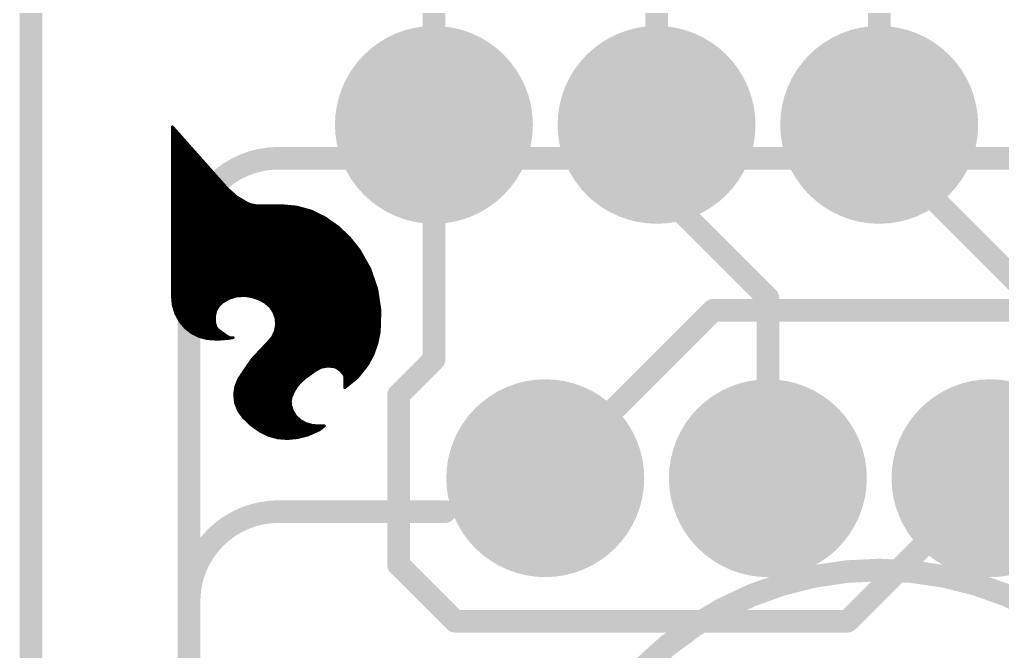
# Model space of a CAD drawing. Extents: x -17.8 to 15.3, y -5.1 to 28.
# Drawn here: x -0.1 to 8.73, y 18.14 to 23.82 of the extents above; entities that cross this region are included whole.
import ezdxf

# ---------------------------------------------------------------- set-up
doc = ezdxf.new("R2010")
doc.units = 0
for name, color, linetype in [('1', 12, 'CONTINUOUS'), ('16', 132, 'CONTINUOUS'), ('17', 110, 'CONTINUOUS'), ('20', 53, 'CONTINUOUS'), ('21', 41, 'CONTINUOUS'), ('22', 40, 'CONTINUOUS'), ('24', 53, 'CONTINUOUS'), ('51', 53, 'CONTINUOUS')]:
    doc.layers.add(name, color=color, linetype=linetype)

# ---------------------------------------------------------------- blocks, each defined once
blk = doc.blocks.new('ROUNDP')
at = {"const_width": 0.5}
blk.add_lwpolyline([(0, -0.25, 1), (0, 0.25, 1), (0, -0.25)], format="xyb", dxfattribs=at)

msp = doc.modelspace()

# ---------------------------------------------------------------- linework, layer by layer
at = {"layer": '1', "const_width": 0.2032}
for points in [[(7.62, 22.875), (7.62, 26.67)], [(5.62, 22.875), (5.62, 26.13)], [(3.62, 22.875), (3.62, 25.59)], [(3.62, 22.875), (3.62, 20.765)], [(4.62, 19.7), (6.129, 21.209)], [(6.129, 21.209), (9.954, 21.209)], [(3.62, 20.765), (3.302, 20.447)], [(3.302, 18.923), (3.302, 20.447)], [(8.62, 19.7), (7.335, 18.415)], [(3.81, 18.415), (3.302, 18.923)], [(7.335, 18.415), (3.81, 18.415)]]:
    msp.add_lwpolyline(points, dxfattribs=at)
at = {"layer": '1', "const_width": 0.1016}
for points in [[(3.6708, 22.875, 1), (3.5692, 22.875)], [(3.5692, 22.875, 1), (3.6708, 22.875)], [(5.5692, 22.875, 1), (5.6708, 22.875)], [(7.5692, 22.875, 1), (7.6708, 22.875)], [(6.129, 21.2598, 1), (6.129, 21.1582)], [(6.1649, 21.1731, 1), (6.0931, 21.2449)], [(3.6559, 20.7291, 1), (3.5841, 20.8009)], [(3.5692, 20.765, 1), (3.6708, 20.765)], [(3.3528, 20.447, 1), (3.2512, 20.447)], [(3.2661, 20.4829, 1), (3.3379, 20.4111)], [(4.5841, 19.7359, 1), (4.6559, 19.6641)], [(8.6559, 19.6641, 1), (8.5841, 19.7359)], [(3.3379, 18.9589, 1), (3.2661, 18.8871)], [(3.2512, 18.923, 1), (3.3528, 18.923)], [(3.81, 18.4658, 1), (3.81, 18.3642)], [(3.7741, 18.3791, 1), (3.8459, 18.4509)], [(7.2991, 18.4509, 1), (7.3709, 18.3791)], [(7.335, 18.3642, 1), (7.335, 18.4658)]]:
    msp.add_lwpolyline(points, format="xyb", dxfattribs=at)
at = {"layer": '16', "const_width": 0.2032}
for points in [[(5.62, 22.32), (5.62, 22.875)], [(7.62, 22.7), (7.62, 22.875)], [(10.62, 19.7), (7.62, 22.7)], [(6.62, 21.32), (5.62, 22.32)], [(6.62, 19.7), (6.62, 21.32)]]:
    msp.add_lwpolyline(points, dxfattribs=at)
at = {"layer": '16', "const_width": 0.1016}
for points in [[(5.6708, 22.875, 1), (5.5692, 22.875)], [(7.6708, 22.875, 1), (7.5692, 22.875)], [(7.6559, 22.7359, 1), (7.5841, 22.6641)], [(7.5692, 22.7, 1), (7.6708, 22.7)], [(5.6559, 22.3559, 1), (5.5841, 22.2841)], [(5.5692, 22.32, 1), (5.6708, 22.32)], [(6.6708, 21.32, 1), (6.5692, 21.32)], [(6.5841, 21.2841, 1), (6.6559, 21.3559)], [(6.5692, 19.7, 1), (6.6708, 19.7)]]:
    msp.add_lwpolyline(points, format="xyb", dxfattribs=at)
at = {"layer": '20', "const_width": 0.2032}
msp.add_lwpolyline([(0, 0), (0, 27.94)], dxfattribs=at)
at = {"layer": '21'}
for points, const_width in [([(2.2262, 22.575, 0.4142), (1.42, 21.7688)], 0.2032), ([(2.2262, 22.6258, 1), (2.2262, 22.5242)], 0.1016), ([(2.2262, 22.5242, 1), (2.2262, 22.6258)], 0.1016), ([(3.72, 22.5242, 1), (3.72, 22.6258)], 0.1016), ([(1.4708, 21.7688, 1), (1.3692, 21.7688)], 0.1016), ([(1.3692, 21.7688, 1), (1.4708, 21.7688)], 0.1016), ([(7.62, 12.875, 1), (7.62, 18.875, 1), (7.62, 12.875)], 0.2032)]:
    msp.add_lwpolyline(points, format="xyb", dxfattribs=dict(at, const_width=const_width))
at = {"layer": '21', "const_width": 0.2032}
for points in [[(2.2262, 22.575), (3.72, 22.575)], [(1.42, 17.575), (1.42, 21.7688)]]:
    msp.add_lwpolyline(points, dxfattribs=at)
at = {"layer": '22'}
for points, const_width in [([(1.2765, 22.8575, 1), (1.2637, 22.8575)], 0.0127), ([(1.2748, 22.8617, 1), (1.2654, 22.8533)], 0.0127), ([(1.2701, 22.841, 1), (1.2701, 22.8283)], 0.0127), ([(1.2701, 22.8156, 1), (1.2701, 22.8028)], 0.0127), ([(1.2701, 22.7902, 1), (1.2701, 22.7774)], 0.0127), ([(1.2904, 22.8283, 1), (1.2904, 22.841)], 0.0127), ([(1.313, 22.8028, 1), (1.313, 22.8156)], 0.0127), ([(1.3356, 22.7774, 1), (1.3356, 22.7902)], 0.0127), ([(1.2701, 22.7648, 1), (1.2701, 22.7521)], 0.0127), ([(1.2701, 22.7394, 1), (1.2701, 22.7266)], 0.0127), ([(1.2701, 22.714, 1), (1.2701, 22.7012)], 0.0127), ([(1.2701, 22.6886, 1), (1.2701, 22.6759)], 0.0127), ([(1.3582, 22.7521, 1), (1.3582, 22.7648)], 0.0127), ([(1.3807, 22.7266, 1), (1.3807, 22.7394)], 0.0127), ([(1.4033, 22.7012, 1), (1.4033, 22.714)], 0.0127), ([(1.4259, 22.6759, 1), (1.4259, 22.6886)], 0.0127), ([(1.2701, 22.6632, 1), (1.2701, 22.6504)], 0.0127), ([(1.2701, 22.6378, 1), (1.2701, 22.6251)], 0.0127), ([(1.2701, 22.6124, 1), (1.2701, 22.5997)], 0.0127), ([(1.4485, 22.6504, 1), (1.4485, 22.6632)], 0.0127), ([(1.471, 22.6251, 1), (1.471, 22.6378)], 0.0127), ([(1.4936, 22.5997, 1), (1.4936, 22.6124)], 0.0127), ([(1.2701, 22.587, 1), (1.2701, 22.5742)], 0.0127), ([(1.2701, 22.5616, 1), (1.2701, 22.5489)], 0.0127), ([(1.2701, 22.5362, 1), (1.2701, 22.5235)], 0.0127), ([(1.2701, 22.5108, 1), (1.2701, 22.498)], 0.0127), ([(1.5162, 22.5742, 1), (1.5162, 22.587)], 0.0127), ([(1.5387, 22.5489, 1), (1.5387, 22.5616)], 0.0127), ([(1.5613, 22.5235, 1), (1.5613, 22.5362)], 0.0127), ([(1.5839, 22.498, 1), (1.5839, 22.5108)], 0.0127), ([(1.2701, 22.4854, 1), (1.2701, 22.4727)], 0.0127), ([(1.2701, 22.46, 1), (1.2701, 22.4473)], 0.0127), ([(1.2701, 22.4346, 1), (1.2701, 22.4218)], 0.0127), ([(1.6065, 22.4727, 1), (1.6065, 22.4854)], 0.0127), ([(1.629, 22.4473, 1), (1.629, 22.46)], 0.0127), ([(1.6516, 22.4218, 1), (1.6516, 22.4346)], 0.0127), ([(1.2701, 22.4092, 1), (1.2701, 22.3965)], 0.0127), ([(1.2701, 22.3838, 1), (1.2701, 22.3711)], 0.0127), ([(1.2701, 22.3584, 1), (1.2701, 22.3456)], 0.0127), ([(1.2701, 22.333, 1), (1.2701, 22.3203)], 0.0127), ([(1.6742, 22.3965, 1), (1.6742, 22.4092)], 0.0127), ([(1.6967, 22.3711, 1), (1.6967, 22.3838)], 0.0127), ([(1.7193, 22.3456, 1), (1.7193, 22.3584)], 0.0127), ([(1.7419, 22.3203, 1), (1.7419, 22.333)], 0.0127), ([(1.2701, 22.3076, 1), (1.2701, 22.2949)], 0.0127), ([(1.2701, 22.2822, 1), (1.2701, 22.2694)], 0.0127), ([(1.2701, 22.2568, 1), (1.2701, 22.2441)], 0.0127), ([(1.762, 22.3135, 1), (1.7534, 22.3041)], 0.0127), ([(1.753, 22.3046, 1), (1.7624, 22.313)], 0.0127), ([(1.766, 22.2949, 1), (1.766, 22.3076)], 0.0127), ([(1.7937, 22.2694, 1), (1.7937, 22.2822)], 0.0127), ([(1.8214, 22.2441, 1), (1.8214, 22.2568)], 0.0127), ([(1.2701, 22.2314, 1), (1.2701, 22.2187)], 0.0127), ([(1.2701, 22.206, 1), (1.2701, 22.1932)], 0.0127), ([(1.2701, 22.1806, 1), (1.2701, 22.1679)], 0.0127), ([(1.2701, 22.1552, 1), (1.2701, 22.1425)], 0.0127), ([(1.8477, 22.2347, 1), (1.8413, 22.2238)], 0.0127), ([(1.8402, 22.2246, 1), (1.8488, 22.2339)], 0.0127), ([(1.8517, 22.2187, 1), (1.8517, 22.2314)], 0.0127), ([(1.8944, 22.1932, 1), (1.8944, 22.206)], 0.0127), ([(1.9371, 22.1679, 1), (1.9371, 22.1806)], 0.0127), ([(1.9479, 22.1751, 1), (1.9435, 22.1631)], 0.0127), ([(1.9425, 22.1636, 1), (1.9489, 22.1746)], 0.0127), ([(1.984, 22.1619, 1), (1.9818, 22.1494)], 0.0127), ([(1.9808, 22.1497, 1), (1.9851, 22.1616)], 0.0127), ([(2.0219, 22.1552, 1), (2.0219, 22.1425)], 0.0127), ([(2.0208, 22.1425, 1), (2.023, 22.1551)], 0.0127), ([(2.0219, 22.1425, 1), (2.0219, 22.1552)], 0.0127), ([(2.2511, 22.1551, 1), (2.2499, 22.1425)], 0.0127), ([(2.2505, 22.1425, 1), (2.2505, 22.1552)], 0.0127), ([(1.2701, 22.1298, 1), (1.2701, 22.117)], 0.0127), ([(1.2701, 22.1044, 1), (1.2701, 22.0917)], 0.0127), ([(1.2701, 22.079, 1), (1.2701, 22.0663)], 0.0127), ([(2.3885, 22.1425, 1), (2.3851, 22.1303)], 0.0127), ([(2.3862, 22.1301, 1), (2.3874, 22.1427)], 0.0127), ([(2.4334, 22.117, 1), (2.4334, 22.1298)], 0.0127), ([(2.5214, 22.1053, 1), (2.5159, 22.0939)], 0.0127), ([(2.517, 22.0935, 1), (2.5204, 22.1057)], 0.0127), ([(2.5219, 22.0917, 1), (2.5219, 22.1044)], 0.0127), ([(2.574, 22.0663, 1), (2.574, 22.079)], 0.0127), ([(1.2701, 22.0536, 1), (1.2701, 22.0408)], 0.0127), ([(1.2701, 22.0282, 1), (1.2701, 22.0155)], 0.0127), ([(1.2701, 22.0028, 1), (1.2701, 21.9901)], 0.0127), ([(1.2701, 21.9774, 1), (1.2701, 21.9646)], 0.0127), ([(2.6261, 22.0408, 1), (2.6261, 22.0536)], 0.0127), ([(2.6454, 22.0448, 1), (2.638, 22.0344)], 0.0127), ([(2.6389, 22.0339, 1), (2.6445, 22.0453)], 0.0127), ([(2.6669, 22.0155, 1), (2.6669, 22.0282)], 0.0127), ([(2.7029, 21.9901, 1), (2.7029, 22.0028)], 0.0127), ([(2.7389, 21.9646, 1), (2.7389, 21.9774)], 0.0127), ([(1.2701, 21.952, 1), (1.2701, 21.9393)], 0.0127), ([(1.2701, 21.9266, 1), (1.2701, 21.9139)], 0.0127), ([(1.2701, 21.9012, 1), (1.2701, 21.8884)], 0.0127), ([(2.7618, 21.9625, 1), (2.7531, 21.9533)], 0.0127), ([(2.7538, 21.9527, 1), (2.7611, 21.9631)], 0.0127), ([(2.7705, 21.9393, 1), (2.7705, 21.952)], 0.0127), ([(2.7974, 21.9139, 1), (2.7974, 21.9266)], 0.0127), ([(2.8244, 21.8884, 1), (2.8244, 21.9012)], 0.0127), ([(1.2701, 21.8758, 1), (1.2701, 21.8631)], 0.0127), ([(1.2701, 21.8504, 1), (1.2701, 21.8377)], 0.0127), ([(1.2701, 21.825, 1), (1.2701, 21.8122)], 0.0127), ([(1.2701, 21.7996, 1), (1.2701, 21.7869)], 0.0127), ([(2.8513, 21.8631, 1), (2.8513, 21.8758)], 0.0127), ([(2.8655, 21.8647, 1), (2.8556, 21.8567)], 0.0127), ([(2.8562, 21.8561, 1), (2.8649, 21.8653)], 0.0127), ([(2.8739, 21.8377, 1), (2.8739, 21.8504)], 0.0127), ([(2.8942, 21.8122, 1), (2.8942, 21.825)], 0.0127), ([(2.9145, 21.7869, 1), (2.9145, 21.7996)], 0.0127), ([(1.2701, 21.7742, 1), (1.2701, 21.7614)], 0.0127), ([(1.2701, 21.7488, 1), (1.2701, 21.736)], 0.0127), ([(1.2701, 21.7234, 1), (1.2701, 21.7107)], 0.0127), ([(2.9348, 21.7614, 1), (2.9348, 21.7742)], 0.0127), ([(2.9545, 21.7531, 1), (2.9435, 21.7469)], 0.0127), ([(2.944, 21.746, 1), (2.954, 21.754)], 0.0127), ([(2.9533, 21.736, 1), (2.9533, 21.7488)], 0.0127), ([(2.9676, 21.7107, 1), (2.9676, 21.7234)], 0.0127), ([(1.2701, 21.698, 1), (1.2701, 21.6852)], 0.0127), ([(1.2701, 21.6726, 1), (1.2701, 21.6598)], 0.0127), ([(1.2701, 21.6472, 1), (1.2701, 21.6345)], 0.0127), ([(2.9819, 21.6852, 1), (2.9819, 21.698)], 0.0127), ([(2.9962, 21.6598, 1), (2.9962, 21.6726)], 0.0127), ([(3.0105, 21.6345, 1), (3.0105, 21.6472)], 0.0127), ([(1.2701, 21.6218, 1), (1.2701, 21.609)], 0.0127), ([(1.2701, 21.5964, 1), (1.2701, 21.5836)], 0.0127), ([(1.2701, 21.571, 1), (1.2701, 21.5583)], 0.0127), ([(1.2701, 21.5456, 1), (1.2701, 21.5328)], 0.0127), ([(3.0248, 21.609, 1), (3.0248, 21.6218)], 0.0127), ([(3.0497, 21.584, 1), (3.0377, 21.5799)], 0.0127), ([(3.0381, 21.5788, 1), (3.0492, 21.585)], 0.0127), ([(3.0391, 21.5836, 1), (3.0391, 21.5964)], 0.0127), ([(3.0496, 21.5583, 1), (3.0496, 21.571)], 0.0127), ([(3.0584, 21.5328, 1), (3.0584, 21.5456)], 0.0127), ([(1.2701, 21.5202, 1), (1.2701, 21.5074)], 0.0127), ([(1.2701, 21.4948, 1), (1.2701, 21.4821)], 0.0127), ([(1.2701, 21.4694, 1), (1.2701, 21.4566)], 0.0127), ([(3.0671, 21.5074, 1), (3.0671, 21.5202)], 0.0127), ([(3.0759, 21.4821, 1), (3.0759, 21.4948)], 0.0127), ([(3.0846, 21.4566, 1), (3.0846, 21.4694)], 0.0127), ([(1.2701, 21.444, 1), (1.2701, 21.4312)], 0.0127), ([(1.2701, 21.4186, 1), (1.2701, 21.4059)], 0.0127), ([(1.2701, 21.3932, 1), (1.2701, 21.3804)], 0.0127), ([(1.2701, 21.3678, 1), (1.2701, 21.355)], 0.0127), ([(3.0934, 21.4312, 1), (3.0934, 21.444)], 0.0127), ([(3.1128, 21.4005, 1), (3.1002, 21.3986)], 0.0127), ([(3.1005, 21.3975, 1), (3.1125, 21.4016)], 0.0127), ([(3.1021, 21.4059, 1), (3.1021, 21.4186)], 0.0127), ([(3.1084, 21.3804, 1), (3.1084, 21.3932)], 0.0127), ([(3.1122, 21.355, 1), (3.1122, 21.3678)], 0.0127), ([(1.2637, 21.3411, 1), (1.2765, 21.3411)], 0.0127), ([(1.2764, 21.3416, 1), (1.2638, 21.3406)], 0.0127), ([(1.2705, 21.3424, 1), (1.2705, 21.3297)], 0.0127), ([(1.2727, 21.317, 1), (1.2727, 21.3042)], 0.0127), ([(1.2748, 21.2916, 1), (1.2748, 21.2788)], 0.0127), ([(1.7113, 21.283, 1), (1.7179, 21.2722)], 0.0127), ([(1.7192, 21.2732, 1), (1.71, 21.282)], 0.0127), ([(1.7272, 21.2788, 1), (1.7272, 21.2916)], 0.0127), ([(1.7694, 21.3042, 1), (1.7694, 21.317)], 0.0127), ([(1.7762, 21.3219, 1), (1.7799, 21.3097)], 0.0127), ([(1.7813, 21.3104, 1), (1.7747, 21.3213)], 0.0127), ([(1.8485, 21.3438, 1), (1.8492, 21.3311)], 0.0127), ([(1.8442, 21.3297, 1), (1.8442, 21.3424)], 0.0127), ([(1.8507, 21.3314, 1), (1.847, 21.3435)], 0.0127), ([(1.9238, 21.3474, 1), (1.9218, 21.3348)], 0.0127), ([(1.9231, 21.3348, 1), (1.9225, 21.3474)], 0.0127), ([(1.9548, 21.3424, 1), (1.9548, 21.3297)], 0.0127), ([(1.9881, 21.337, 1), (1.9841, 21.325)], 0.0127), ([(1.9851, 21.3248, 1), (1.9871, 21.3373)], 0.0127), ([(2.0465, 21.317, 1), (2.0465, 21.3042)], 0.0127), ([(2.0498, 21.3161, 1), (2.0438, 21.3049)], 0.0127), ([(2.0448, 21.3045, 1), (2.0488, 21.3165)], 0.0127), ([(2.0937, 21.2916, 1), (2.0937, 21.2788)], 0.0127), ([(2.1073, 21.2849, 1), (2.0991, 21.2753)], 0.0127), ([(2.1002, 21.2745, 1), (2.1062, 21.2857)], 0.0127), ([(3.1161, 21.3297, 1), (3.1161, 21.3424)], 0.0127), ([(3.1199, 21.3042, 1), (3.1199, 21.317)], 0.0127), ([(3.1238, 21.2788, 1), (3.1238, 21.2916)], 0.0127), ([(1.2769, 21.2662, 1), (1.2769, 21.2535)], 0.0127), ([(1.2707, 21.2574, 1), (1.2834, 21.2585)], 0.0127), ([(1.2831, 21.2598, 1), (1.271, 21.2561)], 0.0127), ([(1.2841, 21.2408, 1), (1.2841, 21.228)], 0.0127), ([(1.2918, 21.2154, 1), (1.2918, 21.2026)], 0.0127), ([(1.2994, 21.19, 1), (1.2994, 21.1773)], 0.0127), ([(1.3067, 21.1811, 1), (1.2955, 21.175)], 0.0127), ([(1.653, 21.2017, 1), (1.6644, 21.1959)], 0.0127), ([(1.6649, 21.1974, 1), (1.6525, 21.2002)], 0.0127), ([(1.6553, 21.1773, 1), (1.6553, 21.19)], 0.0127), ([(1.6639, 21.2026, 1), (1.6639, 21.2154)], 0.0127), ([(1.6763, 21.2466, 1), (1.6855, 21.2379)], 0.0127), ([(1.6866, 21.2394, 1), (1.6753, 21.2451)], 0.0127), ([(1.6769, 21.228, 1), (1.6769, 21.2408)], 0.0127), ([(1.6977, 21.2535, 1), (1.6977, 21.2662)], 0.0127), ([(2.1269, 21.2662, 1), (2.1269, 21.2535)], 0.0127), ([(2.1533, 21.2452, 1), (2.1428, 21.2381)], 0.0127), ([(2.1439, 21.2368, 1), (2.1522, 21.2465)], 0.0127), ([(2.153, 21.2408, 1), (2.153, 21.228)], 0.0127), ([(2.1704, 21.2154, 1), (2.1704, 21.2026)], 0.0127), ([(2.1874, 21.195, 1), (2.1754, 21.1908)], 0.0127), ([(2.1762, 21.1893, 1), (2.1866, 21.1965)], 0.0127), ([(2.1847, 21.19, 1), (2.1847, 21.1773)], 0.0127), ([(3.1276, 21.2535, 1), (3.1276, 21.2662)], 0.0127), ([(3.1417, 21.2086, 1), (3.129, 21.209)], 0.0127), ([(3.1291, 21.2079, 1), (3.1416, 21.2098)], 0.0127), ([(3.1315, 21.228, 1), (3.1315, 21.2408)], 0.0127), ([(3.1345, 21.1773, 1), (3.1345, 21.19)], 0.0127), ([(3.1353, 21.2026, 1), (3.1353, 21.2154)], 0.0127), ([(1.295, 21.1762, 1), (1.3072, 21.1799)], 0.0127), ([(1.312, 21.1646, 1), (1.312, 21.1518)], 0.0127), ([(1.3259, 21.1392, 1), (1.3259, 21.1264)], 0.0127), ([(1.3398, 21.1138, 1), (1.3398, 21.1011)], 0.0127), ([(1.346, 21.109, 1), (1.3364, 21.1008)], 0.0127), ([(1.3356, 21.1018, 1), (1.3468, 21.108)], 0.0127), ([(1.6551, 21.1543, 1), (1.6424, 21.1543)], 0.0127), ([(1.6426, 21.1557, 1), (1.655, 21.1529)], 0.0127), ([(1.655, 21.1101, 1), (1.6426, 21.1073)], 0.0127), ([(1.6424, 21.1087, 1), (1.6551, 21.1087)], 0.0127), ([(1.6488, 21.1264, 1), (1.6488, 21.1392)], 0.0127), ([(1.6491, 21.1011, 1), (1.6491, 21.1138)], 0.0127), ([(1.6496, 21.1518, 1), (1.6496, 21.1646)], 0.0127), ([(2.1936, 21.1646, 1), (2.1936, 21.1518)], 0.0127), ([(2.2074, 21.1377, 1), (2.1947, 21.1367)], 0.0127), ([(2.2014, 21.1392, 1), (2.2014, 21.1264)], 0.0127), ([(2.1951, 21.1351, 1), (2.207, 21.1393)], 0.0127), ([(2.2034, 21.1138, 1), (2.2034, 21.1011)], 0.0127), ([(3.1322, 21.1011, 1), (3.1322, 21.1138)], 0.0127), ([(3.133, 21.1264, 1), (3.133, 21.1392)], 0.0127), ([(3.1338, 21.1518, 1), (3.1338, 21.1646)], 0.0127), ([(1.3608, 21.0884, 1), (1.3608, 21.0756)], 0.0127), ([(1.3824, 21.063, 1), (1.3824, 21.0502)], 0.0127), ([(1.3921, 21.0549, 1), (1.3843, 21.0449)], 0.0127), ([(1.3833, 21.0458, 1), (1.393, 21.054)], 0.0127), ([(1.4122, 21.0376, 1), (1.4122, 21.0249)], 0.0127), ([(1.4448, 21.0122, 1), (1.4448, 20.9994)], 0.0127), ([(1.448, 21.0112, 1), (1.4424, 20.9998)], 0.0127), ([(1.4413, 21.0005, 1), (1.4491, 21.0105)], 0.0127), ([(1.6643, 21.0672, 1), (1.6531, 21.0612)], 0.0127), ([(1.6525, 21.0628, 1), (1.6649, 21.0656)], 0.0127), ([(1.6547, 21.0756, 1), (1.6547, 21.0884)], 0.0127), ([(1.6721, 21.0517, 1), (1.6633, 21.0426)], 0.0127), ([(1.6621, 21.0442, 1), (1.6733, 21.0501)], 0.0127), ([(1.6627, 21.0502, 1), (1.6627, 21.063)], 0.0127), ([(1.6852, 21.0388, 1), (1.6778, 21.0286)], 0.0127), ([(1.6771, 21.0292, 1), (1.6859, 21.0382)], 0.0127), ([(1.6849, 21.0249, 1), (1.6849, 21.0376)], 0.0127), ([(1.7199, 20.9994, 1), (1.7199, 21.0122)], 0.0127), ([(2.188, 21.0122, 1), (2.188, 20.9994)], 0.0127), ([(2.1886, 21.0214, 1), (2.2011, 21.0191)], 0.0127), ([(2.2006, 21.0175, 1), (2.1891, 21.023)], 0.0127), ([(2.1969, 21.0376, 1), (2.1969, 21.0249)], 0.0127), ([(2.2016, 21.063, 1), (2.2016, 21.0502)], 0.0127), ([(2.2054, 21.0884, 1), (2.2054, 21.0756)], 0.0127), ([(2.2119, 21.0772, 1), (2.1994, 21.0795)], 0.0127), ([(2.1993, 21.0778, 1), (2.212, 21.0788)], 0.0127), ([(3.123, 21.0162, 1), (3.1356, 21.0158)], 0.0127), ([(3.1355, 21.0148, 1), (3.1231, 21.0172)], 0.0127), ([(3.1273, 20.9994, 1), (3.1273, 21.0122)], 0.0127), ([(3.1298, 21.0249, 1), (3.1298, 21.0376)], 0.0127), ([(3.1306, 21.0502, 1), (3.1306, 21.063)], 0.0127), ([(3.1314, 21.0756, 1), (3.1314, 21.0884)], 0.0127), ([(1.4959, 20.9868, 1), (1.4959, 20.974)], 0.0127), ([(1.5116, 20.9796, 1), (1.5084, 20.9673)], 0.0127), ([(1.5072, 20.9677, 1), (1.5128, 20.9791)], 0.0127), ([(1.5799, 20.9614, 1), (1.5799, 20.9487)], 0.0127), ([(1.5804, 20.9613, 1), (1.5794, 20.9487)], 0.0127), ([(1.5783, 20.9489, 1), (1.5815, 20.9611)], 0.0127), ([(1.6734, 20.954, 1), (1.6744, 20.9413)], 0.0127), ([(1.6734, 20.9413, 1), (1.6744, 20.954)], 0.0127), ([(1.7549, 20.974, 1), (1.7549, 20.9868)], 0.0127), ([(1.7684, 20.9784, 1), (1.7624, 20.9672)], 0.0127), ([(1.7669, 20.9613, 1), (1.7689, 20.9487)], 0.0127), ([(1.7617, 20.9677, 1), (1.7691, 20.9779)], 0.0127), ([(1.7684, 20.9487, 1), (1.7674, 20.9613)], 0.0127), ([(1.7679, 20.9487, 1), (1.7679, 20.9614)], 0.0127), ([(1.7823, 20.9706, 1), (1.7798, 20.9582)], 0.0127), ([(1.7781, 20.9588, 1), (1.7841, 20.97)], 0.0127), ([(1.7979, 20.9672, 1), (1.7991, 20.9546)], 0.0127), ([(1.7972, 20.9547, 1), (1.7998, 20.9671)], 0.0127), ([(1.8172, 20.9563, 1), (1.8152, 20.9689)], 0.0127), ([(1.8168, 20.9563, 1), (1.8156, 20.9689)], 0.0127), ([(2.1263, 20.9261, 1), (2.1359, 20.9179)], 0.0127), ([(2.1357, 20.9176, 1), (2.1265, 20.9264)], 0.0127), ([(2.1376, 20.936, 1), (2.1376, 20.9232)], 0.0127), ([(2.1592, 20.9614, 1), (2.1592, 20.9487)], 0.0127), ([(2.1637, 20.9697, 1), (2.1752, 20.9642)], 0.0127), ([(2.1743, 20.9628, 1), (2.1646, 20.9711)], 0.0127), ([(2.1759, 20.9868, 1), (2.1759, 20.974)], 0.0127), ([(3.1146, 20.9099, 1), (3.1027, 20.9142)], 0.0127), ([(3.1121, 20.9232, 1), (3.1121, 20.936)], 0.0127), ([(3.1172, 20.9487, 1), (3.1172, 20.9614)], 0.0127), ([(3.1222, 20.974, 1), (3.1222, 20.9868)], 0.0127), ([(2.0425, 20.8344, 1), (2.0425, 20.8216)], 0.0127), ([(2.0664, 20.8598, 1), (2.0664, 20.847)], 0.0127), ([(2.0904, 20.8852, 1), (2.0904, 20.8725)], 0.0127), ([(2.1143, 20.9106, 1), (2.1143, 20.8978)], 0.0127), ([(3.0785, 20.8216, 1), (3.0785, 20.8344)], 0.0127), ([(3.0876, 20.847, 1), (3.0876, 20.8598)], 0.0127), ([(3.0967, 20.8725, 1), (3.0967, 20.8852)], 0.0127), ([(3.1024, 20.9133, 1), (3.1149, 20.9108)], 0.0127), ([(3.1058, 20.8978, 1), (3.1058, 20.9106)], 0.0127), ([(1.9749, 20.7582, 1), (1.9749, 20.7454)], 0.0127), ([(1.981, 20.772, 1), (1.9902, 20.7633)], 0.0127), ([(1.9909, 20.7641, 1), (1.9804, 20.7712)], 0.0127), ([(1.9946, 20.7836, 1), (1.9946, 20.7708)], 0.0127), ([(2.0186, 20.809, 1), (2.0186, 20.7963)], 0.0127), ([(3.0404, 20.7454, 1), (3.0404, 20.7582)], 0.0127), ([(3.0541, 20.7708, 1), (3.0541, 20.7836)], 0.0127), ([(3.0669, 20.8144, 1), (3.0788, 20.8101)], 0.0127), ([(3.0784, 20.8092, 1), (3.0672, 20.8152)], 0.0127), ([(3.0677, 20.7963, 1), (3.0677, 20.809)], 0.0127), ([(1.9064, 20.6566, 1), (1.9064, 20.6439)], 0.0127), ([(1.9235, 20.682, 1), (1.9235, 20.6692)], 0.0127), ([(1.9407, 20.7074, 1), (1.9407, 20.6946)], 0.0127), ([(1.9578, 20.7328, 1), (1.9578, 20.7201)], 0.0127), ([(2.5297, 20.6439, 1), (2.5297, 20.6566)], 0.0127), ([(2.5549, 20.6762, 1), (2.5607, 20.6648)], 0.0127), ([(2.5615, 20.6654, 1), (2.5541, 20.6756)], 0.0127), ([(2.5678, 20.6692, 1), (2.5678, 20.682)], 0.0127), ([(2.6079, 20.7029, 1), (2.6102, 20.6904)], 0.0127), ([(2.612, 20.691, 1), (2.6062, 20.7023)], 0.0127), ([(2.6324, 20.6946, 1), (2.6324, 20.7074)], 0.0127), ([(2.6663, 20.7135, 1), (2.665, 20.7008)], 0.0127), ([(2.6668, 20.7009, 1), (2.6645, 20.7134)], 0.0127), ([(2.7229, 20.7074, 1), (2.7229, 20.6946)], 0.0127), ([(2.7251, 20.707, 1), (2.7207, 20.695)], 0.0127), ([(2.7222, 20.6947, 1), (2.7236, 20.7073)], 0.0127), ([(2.7469, 20.6986, 1), (2.7397, 20.6882)], 0.0127), ([(2.7411, 20.6874, 1), (2.7455, 20.6994)], 0.0127), ([(2.7691, 20.682, 1), (2.7691, 20.6692)], 0.0127), ([(2.7871, 20.6706, 1), (2.7772, 20.6626)], 0.0127), ([(2.7786, 20.6614, 1), (2.7858, 20.6719)], 0.0127), ([(2.7954, 20.6566, 1), (2.7954, 20.6439)], 0.0127), ([(2.968, 20.6439, 1), (2.968, 20.6566)], 0.0127), ([(2.9883, 20.6692, 1), (2.9883, 20.682)], 0.0127), ([(3.0085, 20.6946, 1), (3.0085, 20.7074)], 0.0127), ([(3.0171, 20.7218, 1), (3.0283, 20.7158)], 0.0127), ([(3.0277, 20.7148, 1), (3.0177, 20.7228)], 0.0127), ([(3.0268, 20.7201, 1), (3.0268, 20.7328)], 0.0127), ([(1.8598, 20.5804, 1), (1.8598, 20.5677)], 0.0127), ([(1.8617, 20.5954, 1), (1.8723, 20.5882)], 0.0127), ([(1.8729, 20.5894, 1), (1.8611, 20.5942)], 0.0127), ([(1.8721, 20.6058, 1), (1.8721, 20.593)], 0.0127), ([(1.8893, 20.6312, 1), (1.8893, 20.6184)], 0.0127), ([(2.4199, 20.5729, 1), (2.4282, 20.5633)], 0.0127), ([(2.4289, 20.564, 1), (2.4192, 20.5722)], 0.0127), ([(2.4309, 20.5677, 1), (2.4309, 20.5804)], 0.0127), ([(2.4627, 20.6096, 1), (2.4701, 20.5994)], 0.0127), ([(2.4605, 20.593, 1), (2.4605, 20.6058)], 0.0127), ([(2.4705, 20.5997, 1), (2.4623, 20.6093)], 0.0127), ([(2.4945, 20.6184, 1), (2.4945, 20.6312)], 0.0127), ([(2.8176, 20.6324, 1), (2.806, 20.6274)], 0.0127), ([(2.8069, 20.6259, 1), (2.8167, 20.6339)], 0.0127), ([(2.814, 20.6312, 1), (2.814, 20.6184)], 0.0127), ([(2.8238, 20.6173, 1), (2.8112, 20.6156)], 0.0127), ([(2.8117, 20.6139, 1), (2.8234, 20.6189)], 0.0127), ([(2.8195, 20.6058, 1), (2.8195, 20.593)], 0.0127), ([(2.8195, 20.5804, 1), (2.8195, 20.5677)], 0.0127), ([(2.8258, 20.6019, 1), (2.8132, 20.6019)], 0.0127), ([(2.8132, 20.601, 1), (2.8258, 20.6028)], 0.0127), ([(2.8941, 20.5677, 1), (2.8941, 20.5804)], 0.0127), ([(2.9251, 20.593, 1), (2.9251, 20.6058)], 0.0127), ([(2.9271, 20.609, 1), (2.937, 20.6011)], 0.0127), ([(2.9361, 20.6002, 1), (2.928, 20.61)], 0.0127), ([(2.9478, 20.6184, 1), (2.9478, 20.6312)], 0.0127), ([(1.8322, 20.4788, 1), (1.8322, 20.466)], 0.0127), ([(1.8356, 20.5042, 1), (1.8356, 20.4915)], 0.0127), ([(1.8453, 20.5222, 1), (1.8327, 20.5239)], 0.0127), ([(1.8391, 20.5296, 1), (1.8391, 20.5168)], 0.0127), ([(1.8332, 20.5255, 1), (1.8449, 20.5207)], 0.0127), ([(1.8494, 20.555, 1), (1.8494, 20.5422)], 0.0127), ([(2.353, 20.4815, 1), (2.3638, 20.4749)], 0.0127), ([(2.3642, 20.4758, 1), (2.3525, 20.4807)], 0.0127), ([(2.356, 20.466, 1), (2.356, 20.4788)], 0.0127), ([(2.3705, 20.4915, 1), (2.3705, 20.5042)], 0.0127), ([(2.3829, 20.5298, 1), (2.3925, 20.5216)], 0.0127), ([(2.3931, 20.5224, 1), (2.3823, 20.529)], 0.0127), ([(2.3862, 20.5168, 1), (2.3862, 20.5296)], 0.0127), ([(2.4073, 20.5422, 1), (2.4073, 20.555)], 0.0127), ([(2.8195, 20.555, 1), (2.8195, 20.5422)], 0.0127), ([(2.8195, 20.5296, 1), (2.8195, 20.5168)], 0.0127), ([(2.8155, 20.5179, 1), (2.8235, 20.5081)], 0.0127), ([(2.8132, 20.513, 1), (2.8258, 20.513)], 0.0127), ([(2.832, 20.5168, 1), (2.832, 20.5296)], 0.0127), ([(2.863, 20.5422, 1), (2.863, 20.555)], 0.0127), ([(1.8354, 20.4503, 1), (1.8228, 20.4488)], 0.0127), ([(1.8228, 20.4504, 1), (1.8354, 20.4487)], 0.0127), ([(1.8294, 20.4534, 1), (1.8294, 20.4407)], 0.0127), ([(1.8324, 20.428, 1), (1.8324, 20.4153)], 0.0127), ([(1.8353, 20.4026, 1), (1.8353, 20.3898)], 0.0127), ([(2.3367, 20.3942, 1), (2.324, 20.3937)], 0.0127), ([(2.3242, 20.3952, 1), (2.3366, 20.3927)], 0.0127), ([(2.331, 20.4291, 1), (2.3428, 20.4243)], 0.0127), ([(2.3431, 20.4255, 1), (2.3307, 20.4279)], 0.0127), ([(2.3308, 20.3898, 1), (2.3308, 20.4026)], 0.0127), ([(2.3359, 20.4153, 1), (2.3359, 20.428)], 0.0127), ([(2.3454, 20.4407, 1), (2.3454, 20.4534)], 0.0127), ([(1.8437, 20.3782, 1), (1.8318, 20.3736)], 0.0127), ([(1.8314, 20.3751, 1), (1.844, 20.3766)], 0.0127), ([(1.8397, 20.3772, 1), (1.8397, 20.3645)], 0.0127), ([(1.8495, 20.3518, 1), (1.8495, 20.3391)], 0.0127), ([(1.8593, 20.3264, 1), (1.8593, 20.3136)], 0.0127), ([(1.8696, 20.3104, 1), (1.8593, 20.303)], 0.0127), ([(1.8585, 20.3044, 1), (1.8704, 20.309)], 0.0127), ([(1.8731, 20.301, 1), (1.8731, 20.2883)], 0.0127), ([(2.3379, 20.3624, 1), (2.3257, 20.3588)], 0.0127), ([(2.3255, 20.3603, 1), (2.3381, 20.3609)], 0.0127), ([(2.3314, 20.3645, 1), (2.3314, 20.3772)], 0.0127), ([(2.3364, 20.3391, 1), (2.3364, 20.3518)], 0.0127), ([(2.3538, 20.3089, 1), (2.343, 20.3022)], 0.0127), ([(2.3423, 20.3037, 1), (2.3545, 20.3074)], 0.0127), ([(2.344, 20.3136, 1), (2.344, 20.3264)], 0.0127), ([(2.3552, 20.2883, 1), (2.3552, 20.301)], 0.0127), ([(1.8912, 20.2756, 1), (1.8912, 20.2629)], 0.0127), ([(1.912, 20.2509, 1), (1.9032, 20.2417)], 0.0127), ([(1.9024, 20.2426, 1), (1.9128, 20.25)], 0.0127), ([(1.9102, 20.2502, 1), (1.9102, 20.2374)], 0.0127), ([(1.9371, 20.2248, 1), (1.9371, 20.2121)], 0.0127), ([(2.371, 20.2629, 1), (2.371, 20.2756)], 0.0127), ([(2.3831, 20.2614, 1), (2.3744, 20.2521)], 0.0127), ([(2.3733, 20.2534, 1), (2.3841, 20.2601)], 0.0127), ([(2.3926, 20.2374, 1), (2.3926, 20.2502)], 0.0127), ([(2.4237, 20.2231, 1), (2.4178, 20.2119)], 0.0127), ([(2.4164, 20.2128, 1), (2.4251, 20.2221)], 0.0127), ([(2.4197, 20.2121, 1), (2.4197, 20.2248)], 0.0127), ([(1.9639, 20.1994, 1), (1.9639, 20.1867)], 0.0127), ([(1.9809, 20.1856, 1), (1.9735, 20.1753)], 0.0127), ([(1.9728, 20.1758, 1), (1.9816, 20.1851)], 0.0127), ([(1.995, 20.174, 1), (1.995, 20.1612)], 0.0127), ([(2.0302, 20.1486, 1), (2.0302, 20.1359)], 0.0127), ([(2.0577, 20.1301, 1), (2.0521, 20.1187)], 0.0127), ([(2.0512, 20.1192, 1), (2.0586, 20.1296)], 0.0127), ([(2.0702, 20.1232, 1), (2.0702, 20.1105)], 0.0127), ([(2.4732, 20.1966, 1), (2.4698, 20.1844)], 0.0127), ([(2.4668, 20.1867, 1), (2.4668, 20.1994)], 0.0127), ([(2.4685, 20.1849, 1), (2.4745, 20.1961)], 0.0127), ([(2.5234, 20.1823, 1), (2.522, 20.1697)], 0.0127), ([(2.521, 20.1699, 1), (2.5244, 20.1821)], 0.0127), ([(2.5517, 20.1105, 1), (2.5517, 20.1232)], 0.0127), ([(2.5756, 20.1765, 1), (2.5756, 20.1638)], 0.0127), ([(2.5749, 20.1638, 1), (2.5763, 20.1764)], 0.0127), ([(2.5866, 20.1388, 1), (2.5944, 20.1288)], 0.0127), ([(2.5931, 20.128, 1), (2.588, 20.1396)], 0.0127), ([(2.6014, 20.1359, 1), (2.6014, 20.1486)], 0.0127), ([(2.6295, 20.1721, 1), (2.6385, 20.1631)], 0.0127), ([(2.6365, 20.1765, 1), (2.6365, 20.1638)], 0.0127), ([(2.6379, 20.1626, 1), (2.6301, 20.1726)], 0.0127), ([(2.641, 20.1656, 1), (2.632, 20.1746)], 0.0127), ([(2.634, 20.1612, 1), (2.634, 20.174)], 0.0127), ([(2.6366, 20.1638, 1), (2.6366, 20.1765)], 0.0127), ([(2.6366, 20.1638, 1), (2.6366, 20.1765)], 0.0127), ([(2.1212, 20.0978, 1), (2.1212, 20.085)], 0.0127), ([(2.1346, 20.0917, 1), (2.1312, 20.0795)], 0.0127), ([(2.1301, 20.0799, 1), (2.1357, 20.0913)], 0.0127), ([(2.204, 20.0724, 1), (2.204, 20.0597)], 0.0127), ([(2.2174, 20.0688, 1), (2.2164, 20.0561)], 0.0127), ([(2.2152, 20.0563, 1), (2.2186, 20.0685)], 0.0127), ([(2.3032, 20.0621, 1), (2.3044, 20.0495)], 0.0127), ([(2.3033, 20.0495, 1), (2.3043, 20.0621)], 0.0127), ([(2.3923, 20.0705, 1), (2.3954, 20.0582)], 0.0127), ([(2.3945, 20.058, 1), (2.3932, 20.0707)], 0.0127), ([(2.4004, 20.0597, 1), (2.4004, 20.0724)], 0.0127), ([(2.479, 20.0921, 1), (2.4842, 20.0805)], 0.0127), ([(2.4831, 20.0801, 1), (2.4801, 20.0925)], 0.0127), ([(2.4931, 20.085, 1), (2.4931, 20.0978)], 0.0127), ([(2.502, 20.1023, 1), (2.507, 20.0907)], 0.0127), ([(2.5071, 20.0907, 1), (2.5019, 20.1023)], 0.0127), ([(2.5376, 20.1175, 1), (2.5426, 20.1059)], 0.0127), ([(2.5426, 20.1059, 1), (2.5376, 20.1175)], 0.0127), ([(2.2262, 19.4, 0.4142), (1.42, 18.5938)], 0.2032), ([(2.2262, 19.4508, 1), (2.2262, 19.3492)], 0.1016), ([(2.2262, 19.3492, 1), (2.2262, 19.4508)], 0.1016), ([(3.72, 19.3492, 1), (3.72, 19.4508)], 0.1016), ([(1.4708, 18.5938, 1), (1.3692, 18.5938)], 0.1016), ([(1.3692, 18.5938, 1), (1.4708, 18.5938)], 0.1016)]:
    msp.add_lwpolyline(points, format="xyb", dxfattribs=dict(at, const_width=const_width))
for points, const_width in [([(1.2701, 21.3411), (1.2701, 22.8575)], 0.0254), ([(1.2701, 22.8575), (1.7577, 22.3088)], 0.0254), ([(1.2701, 22.8346), (1.2904, 22.8346)], 0.0254), ([(1.2701, 22.8092), (1.313, 22.8092)], 0.0254), ([(1.2701, 22.7838), (1.3356, 22.7838)], 0.0254), ([(1.2701, 22.7584), (1.3582, 22.7584)], 0.0254), ([(1.2701, 22.733), (1.3807, 22.733)], 0.0254), ([(1.2701, 22.7076), (1.4033, 22.7076)], 0.0254), ([(1.2701, 22.6822), (1.4259, 22.6822)], 0.0254), ([(1.2701, 22.6568), (1.4485, 22.6568)], 0.0254), ([(1.2701, 22.6314), (1.471, 22.6314)], 0.0254), ([(1.2701, 22.606), (1.4936, 22.606)], 0.0254), ([(1.2701, 22.5806), (1.5162, 22.5806)], 0.0254), ([(1.2701, 22.5552), (1.5387, 22.5552)], 0.0254), ([(1.2701, 22.5298), (1.5613, 22.5298)], 0.0254), ([(1.2701, 22.5044), (1.5839, 22.5044)], 0.0254), ([(1.2701, 22.479), (1.6065, 22.479)], 0.0254), ([(1.2701, 22.4536), (1.629, 22.4536)], 0.0254), ([(1.2701, 22.4282), (1.6516, 22.4282)], 0.0254), ([(1.2701, 22.4028), (1.6742, 22.4028)], 0.0254), ([(1.2701, 22.3774), (1.6967, 22.3774)], 0.0254), ([(1.2701, 22.352), (1.7193, 22.352)], 0.0254), ([(1.2701, 22.3266), (1.7419, 22.3266)], 0.0254), ([(1.2701, 22.3012), (1.766, 22.3012)], 0.0254), ([(1.2701, 22.2758), (1.7937, 22.2758)], 0.0254), ([(1.2701, 22.2504), (1.8214, 22.2504)], 0.0254), ([(1.7577, 22.3088), (1.8445, 22.2293)], 0.0254), ([(1.2701, 22.225), (1.8517, 22.225)], 0.0254), ([(1.2701, 22.1996), (1.8944, 22.1996)], 0.0254), ([(1.2701, 22.1742), (1.9371, 22.1742)], 0.0254), ([(1.2701, 22.1488), (2.0219, 22.1488)], 0.0254), ([(1.8445, 22.2293), (1.9457, 22.1691)], 0.0254), ([(1.9457, 22.1691), (1.9829, 22.1556)], 0.0254), ([(1.9829, 22.1556), (2.0219, 22.1488)], 0.0254), ([(2.0219, 22.1488), (2.2505, 22.1488)], 0.0254), ([(2.2505, 22.1488), (2.3868, 22.1364)], 0.0254), ([(1.2701, 22.1234), (2.4334, 22.1234)], 0.0254), ([(1.2701, 22.098), (2.5219, 22.098)], 0.0254), ([(1.2701, 22.0726), (2.574, 22.0726)], 0.0254), ([(2.3868, 22.1364), (2.5187, 22.0996)], 0.0254), ([(2.5187, 22.0996), (2.6417, 22.0396)], 0.0254), ([(1.2701, 22.0472), (2.6261, 22.0472)], 0.0254), ([(1.2701, 22.0218), (2.6669, 22.0218)], 0.0254), ([(1.2701, 21.9964), (2.7029, 21.9964)], 0.0254), ([(1.2701, 21.971), (2.7389, 21.971)], 0.0254), ([(2.6417, 22.0396), (2.7574, 21.9579)], 0.0254), ([(1.2701, 21.9456), (2.7705, 21.9456)], 0.0254), ([(1.2701, 21.9202), (2.7974, 21.9202)], 0.0254), ([(1.2701, 21.8948), (2.8244, 21.8948)], 0.0254), ([(2.7574, 21.9579), (2.8606, 21.8607)], 0.0254), ([(1.2701, 21.8694), (2.8513, 21.8694)], 0.0254), ([(1.2701, 21.844), (2.8739, 21.844)], 0.0254), ([(1.2701, 21.8186), (2.8942, 21.8186)], 0.0254), ([(1.2701, 21.7932), (2.9145, 21.7932)], 0.0254), ([(2.8606, 21.8607), (2.949, 21.75)], 0.0254), ([(1.2701, 21.7678), (2.9348, 21.7678)], 0.0254), ([(1.2701, 21.7424), (2.9533, 21.7424)], 0.0254), ([(1.2701, 21.717), (2.9676, 21.717)], 0.0254), ([(2.949, 21.75), (3.0437, 21.5819)], 0.0254), ([(1.2701, 21.6916), (2.9819, 21.6916)], 0.0254), ([(1.2701, 21.6662), (2.9962, 21.6662)], 0.0254), ([(1.2701, 21.6408), (3.0105, 21.6408)], 0.0254), ([(1.2701, 21.6154), (3.0248, 21.6154)], 0.0254), ([(1.2701, 21.59), (3.0391, 21.59)], 0.0254), ([(1.2701, 21.5646), (3.0496, 21.5646)], 0.0254), ([(1.2701, 21.5392), (3.0584, 21.5392)], 0.0254), ([(3.0437, 21.5819), (3.1065, 21.3995)], 0.0254), ([(1.2701, 21.5138), (3.0671, 21.5138)], 0.0254), ([(1.2701, 21.4884), (3.0759, 21.4884)], 0.0254), ([(1.2701, 21.463), (3.0846, 21.463)], 0.0254), ([(1.2701, 21.4376), (3.0934, 21.4376)], 0.0254), ([(1.2701, 21.4122), (3.1021, 21.4122)], 0.0254), ([(1.2701, 21.3868), (3.1084, 21.3868)], 0.0254), ([(1.2701, 21.3614), (3.1122, 21.3614)], 0.0254), ([(3.1065, 21.3995), (3.1353, 21.2088)], 0.0254), ([(1.2771, 21.258), (1.2701, 21.3411)], 0.0254), ([(1.2705, 21.336), (1.8442, 21.336)], 0.0254), ([(1.2727, 21.3106), (1.7694, 21.3106)], 0.0254), ([(1.2748, 21.2852), (1.7272, 21.2852)], 0.0254), ([(1.7146, 21.2776), (1.6809, 21.2423)], 0.0254), ([(1.778, 21.3158), (1.7146, 21.2776)], 0.0254), ([(1.8488, 21.3374), (1.778, 21.3158)], 0.0254), ([(1.9228, 21.3411), (1.8488, 21.3374)], 0.0254), ([(1.9861, 21.331), (1.9228, 21.3411)], 0.0254), ([(1.9548, 21.336), (3.1161, 21.336)], 0.0254), ([(2.0468, 21.3105), (1.9861, 21.331)], 0.0254), ([(2.0465, 21.3106), (3.1199, 21.3106)], 0.0254), ([(2.1032, 21.2801), (2.0468, 21.3105)], 0.0254), ([(2.0937, 21.2852), (3.1238, 21.2852)], 0.0254), ([(2.148, 21.2416), (2.1032, 21.2801)], 0.0254), ([(1.2769, 21.2598), (1.6977, 21.2598)], 0.0254), ([(1.3011, 21.1781), (1.2771, 21.258)], 0.0254), ([(1.2841, 21.2344), (1.6769, 21.2344)], 0.0254), ([(1.2918, 21.209), (1.6639, 21.209)], 0.0254), ([(1.2994, 21.1836), (1.6553, 21.1836)], 0.0254), ([(1.3412, 21.1049), (1.3011, 21.1781)], 0.0254), ([(1.6587, 21.1988), (1.6488, 21.1543)], 0.0254), ([(1.6809, 21.2423), (1.6587, 21.1988)], 0.0254), ([(2.1269, 21.2598), (3.1276, 21.2598)], 0.0254), ([(2.1814, 21.1929), (2.148, 21.2416)], 0.0254), ([(2.153, 21.2344), (3.1315, 21.2344)], 0.0254), ([(2.1704, 21.209), (3.1353, 21.209)], 0.0254), ([(2.201, 21.1372), (2.1814, 21.1929)], 0.0254), ([(2.1847, 21.1836), (3.1345, 21.1836)], 0.0254), ([(3.1353, 21.2088), (3.1293, 21.016)], 0.0254), ([(1.312, 21.1582), (1.6496, 21.1582)], 0.0254), ([(1.3259, 21.1328), (1.6488, 21.1328)], 0.0254), ([(1.3398, 21.1074), (1.6491, 21.1074)], 0.0254), ([(1.3882, 21.0499), (1.3412, 21.1049)], 0.0254), ([(1.6488, 21.1543), (1.6488, 21.1087)], 0.0254), ([(1.6488, 21.1087), (1.6587, 21.0642)], 0.0254), ([(2.1936, 21.1582), (3.1338, 21.1582)], 0.0254), ([(2.2056, 21.0783), (2.201, 21.1372)], 0.0254), ([(2.2014, 21.1328), (3.133, 21.1328)], 0.0254), ([(2.2034, 21.1074), (3.1322, 21.1074)], 0.0254), ([(1.3608, 21.082), (1.6547, 21.082)], 0.0254), ([(1.3824, 21.0566), (1.6627, 21.0566)], 0.0254), ([(1.4452, 21.0055), (1.3882, 21.0499)], 0.0254), ([(1.4122, 21.0312), (1.6849, 21.0312)], 0.0254), ([(1.4448, 21.0058), (1.7199, 21.0058)], 0.0254), ([(1.51, 20.9734), (1.4452, 21.0055)], 0.0254), ([(1.6587, 21.0642), (1.6677, 21.0471)], 0.0254), ([(1.6677, 21.0471), (1.6815, 21.0337)], 0.0254), ([(1.6815, 21.0337), (1.7654, 20.9728)], 0.0254), ([(2.1694, 20.9669), (2.1949, 21.0203)], 0.0254), ([(2.188, 21.0058), (3.1273, 21.0058)], 0.0254), ([(2.1949, 21.0203), (2.2056, 21.0783)], 0.0254), ([(2.1969, 21.0312), (3.1298, 21.0312)], 0.0254), ([(2.2016, 21.0566), (3.1306, 21.0566)], 0.0254), ([(2.2054, 21.082), (3.1314, 21.082)], 0.0254), ([(3.1293, 21.016), (3.1086, 20.912)], 0.0254), ([(1.4959, 20.9804), (1.7549, 20.9804)], 0.0254), ([(1.5799, 20.955), (1.51, 20.9734)], 0.0254), ([(1.6739, 20.9476), (1.5799, 20.955)], 0.0254), ([(1.5799, 20.955), (1.7679, 20.955)], 0.0254), ([(1.7679, 20.955), (1.6739, 20.9476)], 0.0254), ([(1.7654, 20.9728), (1.7811, 20.9644)], 0.0254), ([(1.8162, 20.9626), (1.7679, 20.955)], 0.0254), ([(1.7811, 20.9644), (1.7985, 20.9609)], 0.0254), ([(1.7985, 20.9609), (1.8162, 20.9626)], 0.0254), ([(1.9856, 20.7676), (2.1311, 20.922)], 0.0254), ([(2.1311, 20.922), (2.1694, 20.9669)], 0.0254), ([(2.1376, 20.9296), (3.1121, 20.9296)], 0.0254), ([(2.1592, 20.955), (3.1172, 20.955)], 0.0254), ([(2.1759, 20.9804), (3.1222, 20.9804)], 0.0254), ([(3.1086, 20.912), (3.0728, 20.8122)], 0.0254), ([(2.0425, 20.828), (3.0785, 20.828)], 0.0254), ([(2.0664, 20.8534), (3.0876, 20.8534)], 0.0254), ([(2.0904, 20.8788), (3.0967, 20.8788)], 0.0254), ([(2.1143, 20.9042), (3.1058, 20.9042)], 0.0254), ([(1.867, 20.5918), (1.9856, 20.7676)], 0.0254), ([(1.9749, 20.7518), (3.0404, 20.7518)], 0.0254), ([(1.9946, 20.7772), (3.0541, 20.7772)], 0.0254), ([(2.0186, 20.8026), (3.0677, 20.8026)], 0.0254), ([(3.0728, 20.8122), (3.0227, 20.7188)], 0.0254), ([(1.9064, 20.6502), (2.5297, 20.6502)], 0.0254), ([(1.9235, 20.6756), (2.5678, 20.6756)], 0.0254), ([(1.9407, 20.701), (2.6324, 20.701)], 0.0254), ([(1.9578, 20.7264), (3.0268, 20.7264)], 0.0254), ([(2.5578, 20.6705), (2.4664, 20.6045)], 0.0254), ([(2.6091, 20.6967), (2.5578, 20.6705)], 0.0254), ([(2.6657, 20.7071), (2.6091, 20.6967)], 0.0254), ([(2.7229, 20.701), (2.6657, 20.7071)], 0.0254), ([(2.7433, 20.6934), (2.7229, 20.701)], 0.0254), ([(2.7229, 20.701), (3.0085, 20.701)], 0.0254), ([(2.7822, 20.6666), (2.7433, 20.6934)], 0.0254), ([(2.7691, 20.6756), (2.9883, 20.6756)], 0.0254), ([(2.8118, 20.6299), (2.7822, 20.6666)], 0.0254), ([(2.7954, 20.6502), (2.968, 20.6502)], 0.0254), ([(3.0227, 20.7188), (2.9321, 20.6051)], 0.0254), ([(1.839, 20.5231), (1.867, 20.5918)], 0.0254), ([(1.8598, 20.574), (2.4309, 20.574)], 0.0254), ([(1.8721, 20.5994), (2.4605, 20.5994)], 0.0254), ([(1.8893, 20.6248), (2.4945, 20.6248)], 0.0254), ([(2.424, 20.5681), (2.3877, 20.5257)], 0.0254), ([(2.4664, 20.6045), (2.424, 20.5681)], 0.0254), ([(2.8175, 20.6164), (2.8118, 20.6299)], 0.0254), ([(2.814, 20.6248), (2.9478, 20.6248)], 0.0254), ([(2.8195, 20.6019), (2.8175, 20.6164)], 0.0254), ([(2.9321, 20.6051), (2.8195, 20.513)], 0.0254), ([(2.8195, 20.513), (2.8195, 20.6019)], 0.0254), ([(2.8195, 20.5994), (2.9251, 20.5994)], 0.0254), ([(2.8195, 20.574), (2.8941, 20.574)], 0.0254), ([(1.8291, 20.4496), (1.839, 20.5231)], 0.0254), ([(1.8322, 20.4724), (2.356, 20.4724)], 0.0254), ([(1.8356, 20.4978), (2.3705, 20.4978)], 0.0254), ([(1.8391, 20.5232), (2.3862, 20.5232)], 0.0254), ([(1.8494, 20.5486), (2.4073, 20.5486)], 0.0254), ([(2.3584, 20.4782), (2.3369, 20.4267)], 0.0254), ([(2.3877, 20.5257), (2.3584, 20.4782)], 0.0254), ([(2.8195, 20.5486), (2.863, 20.5486)], 0.0254), ([(2.8195, 20.5232), (2.832, 20.5232)], 0.0254), ([(1.8377, 20.3759), (1.8291, 20.4496)], 0.0254), ([(1.8294, 20.447), (2.3454, 20.447)], 0.0254), ([(1.8324, 20.4216), (2.3359, 20.4216)], 0.0254), ([(1.8353, 20.3962), (2.3308, 20.3962)], 0.0254), ([(2.3369, 20.4267), (2.3304, 20.394)], 0.0254), ([(2.3304, 20.394), (2.3318, 20.3606)], 0.0254), ([(1.8645, 20.3067), (1.8377, 20.3759)], 0.0254), ([(1.8397, 20.3708), (2.3314, 20.3708)], 0.0254), ([(1.8495, 20.3454), (2.3364, 20.3454)], 0.0254), ([(1.8593, 20.32), (2.344, 20.32)], 0.0254), ([(1.9076, 20.2463), (1.8645, 20.3067)], 0.0254), ([(1.8731, 20.2946), (2.3552, 20.2946)], 0.0254), ([(2.3318, 20.3606), (2.3484, 20.3056)], 0.0254), ([(2.3484, 20.3056), (2.3787, 20.2567)], 0.0254), ([(1.8912, 20.2692), (2.371, 20.2692)], 0.0254), ([(1.9772, 20.1804), (1.9076, 20.2463)], 0.0254), ([(1.9102, 20.2438), (2.3926, 20.2438)], 0.0254), ([(1.9371, 20.2184), (2.4197, 20.2184)], 0.0254), ([(2.3787, 20.2567), (2.4207, 20.2175)], 0.0254), ([(2.4207, 20.2175), (2.4715, 20.1905)], 0.0254), ([(1.9639, 20.193), (2.4668, 20.193)], 0.0254), ([(2.0549, 20.1244), (1.9772, 20.1804)], 0.0254), ([(1.995, 20.1676), (2.634, 20.1676)], 0.0254), ([(2.0302, 20.1422), (2.6014, 20.1422)], 0.0254), ([(2.1329, 20.0856), (2.0549, 20.1244)], 0.0254), ([(2.0702, 20.1168), (2.5517, 20.1168)], 0.0254), ([(2.4715, 20.1905), (2.5227, 20.176)], 0.0254), ([(2.5227, 20.176), (2.5756, 20.1701)], 0.0254), ([(2.5905, 20.1338), (2.5401, 20.1117)], 0.0254), ([(2.5756, 20.1701), (2.6366, 20.1701)], 0.0254), ([(2.634, 20.1676), (2.5905, 20.1338)], 0.0254), ([(2.6365, 20.1701), (2.634, 20.1676)], 0.0254), ([(2.6366, 20.1701), (2.6365, 20.1701)], 0.0254), ([(2.1212, 20.0914), (2.4931, 20.0914)], 0.0254), ([(2.2169, 20.0624), (2.1329, 20.0856)], 0.0254), ([(2.204, 20.066), (2.4004, 20.066)], 0.0254), ([(2.3038, 20.0558), (2.2169, 20.0624)], 0.0254), ([(2.3939, 20.0644), (2.3038, 20.0558)], 0.0254), ([(2.4816, 20.0863), (2.3939, 20.0644)], 0.0254), ([(2.5045, 20.0965), (2.4816, 20.0863)], 0.0254), ([(2.5401, 20.1117), (2.5045, 20.0965)], 0.0254), ([(2.2262, 19.4), (3.72, 19.4)], 0.2032), ([(1.42, 14.4), (1.42, 18.5938)], 0.2032)]:
    msp.add_lwpolyline(points, dxfattribs=dict(at, const_width=const_width))
at = {"layer": '24'}
msp.add_point((1.27, 22.86), dxfattribs=at)
at = {"layer": '51', "const_width": 0.2032}
msp.add_lwpolyline([(3.72, 22.575), (11.52, 22.575)], dxfattribs=at)
at = {"layer": '51', "const_width": 0.1016}
msp.add_lwpolyline([(3.72, 22.6258, 1), (3.72, 22.5242)], format="xyb", dxfattribs=at)

# ---------------------------------------------------------------- block references
at = {"layer": '17', "xscale": 1.778, "yscale": 1.778}
for p in [(3.62, 22.875), (3.62, 22.875), (5.62, 22.875), (5.62, 22.875), (7.62, 22.875), (7.62, 22.875)]:
    msp.add_blockref('ROUNDP', p, dxfattribs=at)
at = {"layer": '17', "xscale": 1.778, "yscale": 1.778, "rotation": 180}
for p in [(4.62, 19.7), (4.62, 19.7), (6.62, 19.7), (6.62, 19.7), (8.62, 19.7), (8.62, 19.7)]:
    msp.add_blockref('ROUNDP', p, dxfattribs=at)

doc.saveas('drawing.dxf')
